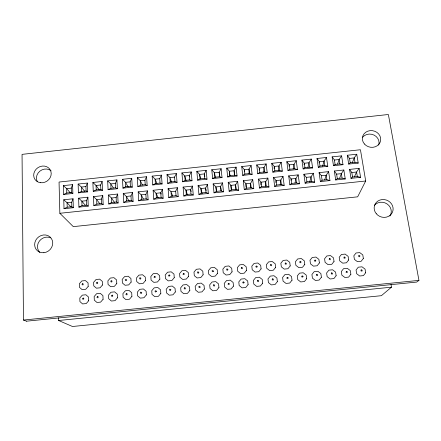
<?xml version="1.0" encoding="UTF-8"?>
<svg xmlns="http://www.w3.org/2000/svg" width="441" height="441" viewBox="0 0 441 441"><rect width="100%" height="100%" fill="white"/><g stroke="black" fill="none" stroke-linecap="round" stroke-linejoin="round"><path stroke-width="0.66" d="M259.258 170.061L259.314 168.054L256.739 164.94L266.132 163.936L267.213 172.756L257.781 173.76L256.739 164.94M260.896 184.818L261 182.166L258.415 179.09L267.869 178.081L268.966 187.023L259.473 188.026L258.415 179.09M263.762 172.249L263.994 167.552L266.132 163.936M265.432 186.317L265.708 181.664L267.869 178.081M274.104 168.479L274.291 166.45L271.772 163.335L281.176 162.327L282.323 171.147L272.88 172.155L271.772 163.335M275.868 182.568L276.077 180.567L273.547 177.48L283.017 176.472L284.18 185.413L274.666 186.416L273.547 177.48M278.447 170.689L278.977 165.954L281.176 162.327M280.2 184.751L280.796 180.066L283.017 176.472M289.081 166.207L289.29 164.851L286.826 161.72L296.247 160.717L297.454 169.537L287.995 170.54L286.826 161.72M290.944 180.308L291.176 178.963L288.701 175.871L298.188 174.862L299.411 183.798L289.886 184.807L288.701 175.871M293.193 168.92L293.987 164.35L296.247 160.717M294.99 183.186L295.9 178.462L298.188 174.862M304.031 164.559L304.318 163.247L301.903 160.111L311.34 159.102L312.614 167.922L303.138 168.931L301.903 160.111M307.934 167.348L309.014 162.746L311.34 159.102M309.692 182.061L311.032 176.858L313.38 173.247L303.882 174.256L305.133 183.197L314.67 182.188L313.38 173.247M318.997 162.961L319.361 161.638L317.007 158.495L326.456 157.481L327.79 166.301L318.303 167.315L317.007 158.495M322.569 166.224L324.069 161.136L326.456 157.481M324.708 179.84L326.186 175.253L328.6 171.632L319.086 172.64L320.398 181.582L329.951 180.567L328.6 171.632M337.552 164.013L339.146 159.526L341.593 155.866L332.128 156.875L333.49 165.695L342.993 164.686L341.593 155.866M72.875 193.461L71.381 192.53L71.244 188.142L72.594 184.641L63.388 185.628L63.631 194.442L72.875 193.461L72.594 184.641M339.653 178.07L341.367 173.644L343.842 170.011L334.311 171.025L335.689 179.961L345.259 178.952L343.842 170.011M73.333 207.717L71.822 206.697L71.685 202.248L73.046 198.786L63.774 199.767L64.022 208.703L73.333 207.717L73.046 198.786M87.687 191.879L86.105 190.959L85.934 186.571L87.351 183.065L78.123 184.051L78.426 192.866L87.687 191.879L87.351 183.065M88.244 206.14L86.64 205.131L86.475 200.683L87.897 197.204L78.614 198.191L78.917 207.127L88.244 206.14L87.897 197.204M352.188 162.878L354.244 157.911L356.752 154.24L347.276 155.254L348.699 164.074L358.219 163.06L356.752 154.24M102.527 190.303L100.851 189.387L100.653 185L102.125 181.483L92.886 182.469L93.249 191.289L102.527 190.303L102.125 181.483M103.177 204.563L101.485 203.56L101.287 199.112L102.77 195.628L93.47 196.614L93.839 205.55L103.177 204.563L102.77 195.628M117.383 188.72L115.619 187.816L115.388 183.423L116.92 179.9L107.67 180.887L108.095 189.707L117.383 188.72L116.92 179.9M118.133 202.981L116.347 201.984L116.121 197.535L117.664 194.046L108.354 195.032L108.784 203.968L118.133 202.981L117.664 194.046M132.267 187.133L130.409 186.24L130.15 181.846L131.738 178.313L122.477 179.305L122.962 188.125L132.267 187.133L131.738 178.313M354.366 176.929L356.565 172.029L359.106 168.39L349.559 169.405L351.003 178.34L360.589 177.326L359.106 168.39M133.11 201.394L131.236 200.407L130.977 195.958L132.581 192.458L123.254 193.45L123.745 202.386L133.11 201.394L132.581 192.458M147.167 185.545L145.221 184.658L144.929 180.27L146.583 176.725L137.305 177.717L137.851 186.537L147.167 185.545L146.583 176.725M148.115 199.806L146.147 198.83L145.855 194.382L147.52 190.87L138.182 191.863L138.733 200.798L148.115 199.806L147.52 190.87M162.095 183.958L160.055 183.081L159.736 178.688L161.445 175.138L152.156 176.13L152.762 184.95L162.095 183.958L161.445 175.138M162.486 189.283L160.756 192.8L161.081 197.248L163.142 198.218L162.486 189.283L153.132 190.275L153.749 199.211L163.142 198.218M177.045 182.365L174.912 181.494L174.564 177.106L176.334 173.545L167.029 174.537L167.696 183.357L177.045 182.365L176.334 173.545M178.192 196.625L176.036 195.666L175.683 191.218L177.469 187.69L168.104 188.682L168.782 197.623L178.192 196.625L177.469 187.69M365.694 180.997L357.662 196.829L73.294 226.635L59.849 213.29L59.05 182.045L360.44 149.742L365.694 180.997L59.849 213.29M191.245 171.946L189.41 175.518L189.79 179.911L192.011 180.766L191.245 171.946L181.924 172.944L182.657 181.764L192.011 180.766M192.48 186.096L190.628 189.63L191.014 194.079L193.263 195.032L192.48 186.096L183.098 187.089L183.836 196.03L193.263 195.032M206.173 170.353L204.282 173.93L204.69 178.318L207.011 179.173L206.173 170.353L196.84 171.351L197.634 180.171L207.011 179.173M207.513 184.498L205.6 188.042L206.013 192.491L208.356 193.434L207.513 184.498L198.114 185.496L198.919 194.431L208.356 193.434M221.128 168.749L219.177 172.337L219.618 176.731L222.027 177.569L221.128 168.749L211.779 169.752L212.639 178.572L222.027 177.569M222.567 182.899L220.594 186.455L221.04 190.903L223.471 191.835L222.567 182.899L213.152 183.897L214.023 192.833L223.471 191.835M236.106 167.15L237.065 175.97L227.661 176.968L226.746 168.148L236.106 167.15L234.094 170.744L234.452 175.375M237.644 181.295L238.614 190.231L229.149 191.234L228.218 182.298L237.644 181.295L235.61 184.862L235.974 189.652M251.111 165.546L252.131 174.366L242.71 175.369L241.729 166.549L251.111 165.546L249.033 169.151L249.099 173.815M252.743 179.691L253.779 188.627L244.297 189.63L243.305 180.694L252.743 179.691L250.648 183.263L250.681 187.877M351.003 178.34L352.535 176.984L357.298 176.477L360.589 177.326M335.689 179.961L337.31 178.594L342.067 178.092L345.259 178.952M391.013 284.473L391.476 287.185L381.366 295.696L72.478 326.5L58.625 320.502L58.559 317.757M348.699 164.074L350.237 162.806L354.966 162.305L358.219 163.06M320.398 181.582L322.106 180.204L326.853 179.702L329.951 180.567M333.49 165.695L335.11 164.421L339.835 163.914L342.993 164.686M305.133 183.197L306.93 181.808L311.671 181.306L314.67 182.188M318.303 167.315L320.012 166.031L324.725 165.529L327.79 166.301M26.57 321.175L23.461 320.056L22.05 154.361L388.372 114.5L418.95 280.388L416.679 282.075L26.515 321.186M289.886 184.807L291.771 183.412L296.506 182.916L299.411 183.798M303.138 168.931L304.935 167.635L309.643 167.133L312.614 167.922M274.666 186.416L276.639 185.016L281.369 184.514L284.18 185.413M287.995 170.54L289.88 169.239L294.582 168.738L297.454 169.537M259.473 188.026L261.53 186.615L266.248 186.119L268.966 187.023M272.88 172.155L274.848 170.843L279.544 170.342L282.323 171.147M244.297 189.63L246.447 188.213L251.155 187.712L253.779 188.627M257.781 173.76L259.837 172.442L264.528 171.946L267.213 172.756M229.149 191.234L231.382 189.806L236.089 189.31L238.614 190.231M242.71 175.369L244.854 174.041L249.534 173.539L252.131 174.366M214.023 192.833L216.344 191.4L221.04 190.903M227.661 176.968L229.893 175.634L234.562 175.138L237.065 175.97M198.919 194.431L201.328 192.987L206.013 192.491M212.639 178.572L214.949 177.227L219.618 176.731M183.836 196.03L186.334 194.575L191.014 194.079M168.782 197.623L171.362 196.162L176.036 195.666M197.634 180.171L200.032 178.82L204.69 178.318M153.749 199.211L156.412 197.744L161.081 197.248M182.657 181.764L185.137 180.408L189.79 179.911M138.733 200.798L141.484 199.321L146.147 198.83M167.696 183.357L170.265 181.99L174.912 181.494M123.745 202.386L126.584 200.903L131.236 200.407M152.762 184.95L155.414 183.572L160.055 183.081M108.784 203.968L111.7 202.474L116.347 201.984M137.851 186.537L140.585 185.154L145.221 184.658M93.839 205.55L96.844 204.051L101.485 203.56M122.962 188.125L125.784 186.73L130.409 186.24M78.917 207.127L82.009 205.622L86.64 205.131M108.095 189.707L111 188.307L115.619 187.816M64.022 208.703L67.197 207.187L71.822 206.697M93.249 191.289L96.237 189.878L100.851 189.387M78.426 192.866L81.502 191.449L86.105 190.959M63.631 194.442L66.784 193.02L71.381 192.53M71.244 188.142L66.657 188.632L63.388 185.628M85.934 186.571L81.342 187.061L78.123 184.051M100.653 185L96.05 185.49L92.886 182.469M115.388 183.423L110.779 183.919L107.67 180.887M130.15 181.846L125.536 182.342L122.477 179.305M144.929 180.27L140.31 180.76L137.305 177.717M159.736 178.688L155.105 179.184L152.156 176.13M174.564 177.106L169.928 177.602L167.029 174.537M332.128 156.875L334.432 160.028L339.146 159.526L339.835 163.914M347.276 155.254L349.52 158.418L354.244 157.911L354.966 162.305M71.685 202.248L67.065 202.739L63.774 199.767M86.475 200.683L81.85 201.173L78.614 198.191M101.287 199.112L96.656 199.602L93.47 196.614M116.121 197.535L111.479 198.026L108.354 195.032M130.977 195.958L126.33 196.454L123.254 193.45M145.855 194.382L141.203 194.872L138.182 191.863M175.683 191.218L171.014 191.714L168.104 188.682M303.882 174.256L306.302 177.359L311.032 176.858L311.671 181.306M319.086 172.64L321.45 175.755L326.186 175.253L326.853 179.702M334.311 171.025L336.621 174.145L341.367 173.644L342.067 178.092M349.559 169.405L351.813 172.53L356.565 172.029L357.298 176.477M23.461 320.056L418.95 280.388M58.625 320.502L391.476 287.185M153.132 190.275L156.097 193.296L158.099 197.678M183.098 187.089L185.959 190.126L187.337 194.58M181.924 172.944L184.768 176.014L186.102 180.529M198.114 185.496L200.92 188.539L202.143 193.671M71.233 207.276L67.065 202.739L67.197 207.187M196.84 171.351L199.63 174.427L200.677 178.974M213.152 183.897L215.903 186.951L216.702 191.692M211.779 169.752L214.519 172.839L215.269 177.42M228.218 182.298L230.913 185.358L231.382 189.806M226.746 168.148L229.43 171.246L229.893 175.634M243.305 180.694L245.946 183.765L246.447 188.213M70.213 192.761L66.657 188.632L66.784 193.02M241.729 166.549L244.358 169.647L244.854 174.041M85.262 205.236L81.85 201.173L82.009 205.622M84.744 191.383L81.342 187.061L81.502 191.449M99.898 203.863L96.656 199.602L96.844 204.051M99.164 189.845L96.05 185.49L96.237 189.878M114.539 202.507L111.479 198.026L111.7 202.474M113.348 187.91L110.779 183.919L111 188.307M129.185 201.168L126.33 196.454L126.584 200.903M128.166 186.945L125.536 182.342L125.784 186.73M143.408 199.034L141.203 194.872L141.484 199.321M142.426 184.988L140.31 180.76L140.585 185.154M161.301 194.057L160.756 192.8L156.097 193.296L156.412 197.744M156.946 183.445L155.105 179.184L155.414 183.572M172.707 196.129L171.014 191.714L171.362 196.162M171.555 182.078L169.928 177.602L170.265 181.99M191.179 191.548L190.628 189.63L185.959 190.126L186.334 194.575M189.768 176.813L189.41 175.518L184.768 176.014L185.137 180.408M206.156 190.617L205.6 188.042L200.92 188.539L201.328 192.987M204.828 176.538L204.282 173.93L199.63 174.427L200.032 178.82M349.52 158.418L350.237 162.806M351.813 172.53L352.535 176.984M334.432 160.028L335.11 164.421M336.621 174.145L337.31 178.594M324.725 165.529L324.069 161.136L319.361 161.638L320.012 166.031M321.45 175.755L322.106 180.204M221.189 190.529L220.594 186.455L215.903 186.951L216.344 191.4M309.643 167.133L309.014 162.746L304.318 163.247L304.935 167.635M219.833 176.935L219.177 172.337L214.519 172.839L214.949 177.227M306.302 177.359L306.93 181.808M294.582 168.738L293.987 164.35L289.29 164.851L289.88 169.239M296.506 182.916L295.9 178.462L291.176 178.963L291.771 183.412M279.544 170.342L278.977 165.954L274.291 166.45L274.848 170.843M281.369 184.514L280.796 180.066L276.077 180.567L276.639 185.016M264.528 171.946L263.994 167.552L259.314 168.054L259.837 172.442M266.248 186.119L265.708 181.664L261 182.166L261.53 186.615M249.534 173.539L249.033 169.151L244.358 169.647L244.43 171.643M251.155 187.712L250.648 183.263L245.946 183.765L246.045 187.205M234.562 175.138L234.094 170.744L229.43 171.246L229.882 175.865M236.089 189.31L235.61 184.862L230.913 185.358L231.382 190.137M374.315 205.489A9.459 8.732 21.3 0 1 387.121 203.968A9.459 8.732 21.3 0 1 389.872 216.084M39.773 252.384A9.255 8.478 -40.7 0 1 39.387 241.078A9.255 8.478 -40.7 0 1 50.698 237.853M362.689 137.195A9.101 8.247 12.6 0 1 374.062 135.1A9.101 8.247 12.6 0 1 378.676 145.111M37.375 181.742A8.903 8.021 -32.5 0 1 39.911 171.136A8.903 8.021 -32.5 0 1 51.073 170.794M361.173 269.875L360.92 270.868L361.956 271.16L362.204 270.173L361.173 269.875M365.65 272.764L363.417 275.619L359.68 275.994L356.631 273.674L356.058 270.03L358.285 267.191L362.011 266.816L365.06 269.12L365.65 272.764M350.876 274.258L348.633 277.108L344.901 277.483L341.874 275.167L341.323 271.518L343.567 268.685L347.282 268.304L350.314 270.609L350.876 274.258M363.362 258.476L361.146 261.298L357.43 261.673L354.404 259.385L353.836 255.786L356.052 252.985L359.751 252.605L362.778 254.876L363.362 258.476M346.328 271.38L346.069 272.367L347.1 272.659L347.359 271.673L346.328 271.38M358.902 255.532L358.654 256.508L359.68 256.8L359.928 255.824L358.902 255.532M336.125 275.746L333.87 278.596L330.144 278.971L327.139 276.656L326.61 273.007L328.87 270.173L332.58 269.793L335.584 272.103L336.125 275.746M348.682 259.97L346.455 262.786L342.745 263.167L339.741 260.879L339.201 257.279L341.428 254.474L345.121 254.099L348.131 256.37L348.682 259.97M331.505 272.874L331.241 273.867L332.266 274.159L332.531 273.172L331.505 272.874M344.156 257.037L343.897 258.013L344.923 258.299L345.176 257.324L344.156 257.037M321.401 277.235L319.13 280.085L315.409 280.459L312.421 278.139L311.925 274.495L314.19 271.656L317.9 271.281L320.883 273.585L321.401 277.235M334.03 261.458L331.786 264.28L328.082 264.655L325.1 262.367L324.582 258.768L326.825 255.962L330.513 255.587L333.501 257.858L334.03 261.458M316.704 274.374L316.434 275.36L317.454 275.658L317.724 274.666L316.704 274.374M329.427 258.536L329.168 259.512L330.182 259.799L330.447 258.823L329.427 258.536M303.017 276.716L302.102 277.207L301.578 276.303L302.487 275.812L303.017 276.716M315.811 260.868L314.907 261.359L314.378 260.46L315.282 259.975L315.811 260.868M306.693 278.718L304.411 281.567L300.696 281.942L297.73 279.622L297.256 275.978L299.538 273.144L303.237 272.77L306.203 275.074L306.693 278.718M319.4 262.946L317.145 265.763L313.446 266.144L310.481 263.856L309.984 260.256L312.245 257.45L315.927 257.075L318.887 259.347L319.4 262.946M292.008 280.2L289.715 283.05L286.005 283.425L283.061 281.104L282.609 277.461L284.903 274.622L288.601 274.247L291.545 276.557L292.008 280.2M304.786 264.435L302.52 267.252L298.827 267.626L295.883 265.339L295.415 261.739L297.681 258.939L301.357 258.564L304.301 260.835L304.786 264.435M287.168 277.361L286.887 278.348L287.901 278.646L288.182 277.654L287.168 277.361M300.04 261.53L299.764 262.505L300.779 262.792L301.049 261.816L300.04 261.53M277.345 281.678L275.041 284.528L271.336 284.903L268.409 282.582L267.985 278.938L270.289 276.105L273.982 275.73L276.904 278.034L277.345 281.678M290.2 265.917L287.918 268.734L284.23 269.109L281.308 266.822L280.862 263.222L283.144 260.422L286.815 260.047L289.737 262.318L290.2 265.917M272.433 278.85L272.147 279.837L273.155 280.134L273.442 279.147L272.433 278.85M285.377 263.023L285.101 263.999L286.104 264.286L286.385 263.31L285.377 263.023M262.709 283.161L260.388 286.005L256.684 286.38L253.784 284.059L253.382 280.415L255.703 277.582L259.385 277.207L262.29 279.511L262.709 283.161M275.631 267.4L273.337 270.212L269.655 270.587L266.75 268.299L266.331 264.705L268.624 261.899L272.29 261.524L275.195 263.801L275.631 267.4M257.72 280.338L257.428 281.325L258.432 281.623L258.724 280.636L257.72 280.338M270.735 264.512L270.454 265.488L271.458 265.78L271.739 264.804L270.735 264.512M244.088 282.675L243.173 283.166L242.671 282.257L243.592 281.766L244.088 282.675M257.18 266.838L256.271 267.323L255.769 266.43L256.679 265.945L257.18 266.838M248.09 284.632L245.753 287.482L242.059 287.852L239.176 285.531L238.802 281.887L241.133 279.059L244.81 278.684L247.693 280.989L248.09 284.632M261.083 268.878L258.779 271.695L255.102 272.064L252.219 269.782L251.822 266.182L254.126 263.382L257.792 263.007L260.67 265.278L261.083 268.878M233.493 286.11L231.145 288.954L227.457 289.329L224.596 287.008L224.237 283.365L226.586 280.531L230.263 280.156L233.124 282.466L233.493 286.11M246.558 270.355L244.237 273.172L240.565 273.541L237.705 271.254L237.33 267.659L239.65 264.854L243.311 264.484L246.172 266.755L246.558 270.355M228.361 283.309L228.058 284.296L229.055 284.588L229.359 283.602L228.361 283.309M241.525 267.489L241.227 268.464L242.225 268.756L242.517 267.781L241.525 267.489M218.918 287.582L216.559 290.426L212.871 290.795L210.032 288.475L209.701 284.831L212.06 282.003L215.732 281.628L218.571 283.938L218.918 287.582M232.054 271.827L229.722 274.644L226.057 275.019L223.218 272.731L222.865 269.131L225.197 266.331L228.851 265.956L231.69 268.233L232.054 271.827M213.714 284.787L213.405 285.774L214.398 286.071L214.706 285.084L213.714 284.787M226.95 268.971L226.646 269.947L227.639 270.239L227.936 269.264L226.95 268.971M200.126 287.119L199.2 287.609L198.726 286.7L199.646 286.209L200.126 287.119M213.433 271.292L212.518 271.777L212.038 270.884L212.953 270.399L213.433 271.292M204.365 289.048L201.989 291.892L198.312 292.267L195.49 289.946L195.181 286.303L197.557 283.469L201.217 283.1L204.04 285.404L204.365 289.048M217.573 273.304L215.225 276.116L211.564 276.485L208.747 274.197L208.417 270.603L210.765 267.803L214.409 267.433L217.231 269.705L217.573 273.304M189.828 290.514L187.447 293.359L183.77 293.728L180.975 291.407L180.689 287.769L183.076 284.936L186.73 284.566L189.531 286.87L189.828 290.514M203.114 274.771L200.754 277.587L197.099 277.957L194.299 275.669L193.996 272.069L196.355 269.275L199.994 268.9L202.794 271.176L203.114 274.771M184.481 287.747L184.162 288.734L185.148 289.026L185.468 288.039L184.481 287.747M197.866 271.937L197.551 272.913L198.533 273.2L198.847 272.224L197.866 271.937M175.32 291.981L172.922 294.825L169.256 295.194L166.477 292.874L166.213 289.23L168.611 286.402L172.266 286.033L175.044 288.337L175.32 291.981M188.671 276.242L186.3 279.054L182.651 279.423L179.873 277.135L179.592 273.541L181.962 270.741L185.595 270.372L188.379 272.643L188.671 276.242M169.901 289.219L169.576 290.206L170.557 290.503L170.882 289.517L169.901 289.219M183.351 273.414L183.037 274.39L184.013 274.682L184.332 273.707L183.351 273.414M156.357 291.545L155.43 292.03L154.973 291.126L155.899 290.636L156.357 291.545M169.879 275.73L168.964 276.215L168.501 275.316L169.421 274.831L169.879 275.73M160.827 293.441L158.418 296.286L154.758 296.655L151.996 294.334L151.759 290.691L154.174 287.863L157.817 287.493L160.579 289.803L160.827 293.441M174.256 277.709L171.869 280.52L168.225 280.889L165.469 278.602L165.21 275.002L167.591 272.207L171.224 271.838L173.98 274.109L174.256 277.709M146.362 294.902L143.937 297.747L140.282 298.116L137.542 295.795L137.327 292.151L139.753 289.324L143.397 288.954L146.131 291.264L146.362 294.902M159.857 279.17L157.459 281.981L153.821 282.35L151.081 280.063L150.85 276.468L153.242 273.668L156.869 273.299L159.609 275.575L159.857 279.17M140.8 292.163L140.464 293.149L141.44 293.447L141.776 292.46L140.8 292.163M154.394 276.364L154.069 277.339L155.039 277.632L155.37 276.656L154.394 276.364M131.914 296.363L129.478 299.207L125.828 299.571L123.111 297.251L122.918 293.612L125.354 290.784L128.993 290.415L131.71 292.719L131.914 296.363M145.48 280.63L143.071 283.442L139.439 283.811L136.721 281.523L136.506 277.929L138.915 275.129L142.537 274.765L145.254 277.036L145.48 280.63M126.286 293.629L125.944 294.616L126.909 294.913L127.251 293.927L126.286 293.629M139.951 277.836L139.615 278.811L140.585 279.103L140.916 278.128L139.951 277.836M112.78 295.95L111.849 296.435L111.413 295.525L112.339 295.04L112.78 295.95M126.517 280.145L125.597 280.625L125.156 279.732L126.076 279.247L126.517 280.145M117.488 297.818L115.04 300.663L111.391 301.027L108.695 298.706L108.53 295.068L110.978 292.24L114.61 291.87L117.306 294.18L117.488 297.818M131.126 282.091L128.706 284.903L125.073 285.272L122.377 282.984L122.19 279.385L124.61 276.59L128.221 276.22L130.922 278.497L131.126 282.091M103.084 299.274L100.625 302.113L96.981 302.482L94.308 300.161L94.159 296.517L96.623 293.689L100.25 293.326L102.924 295.63L103.084 299.274M116.793 283.552L114.357 286.358L110.735 286.727L108.056 284.439L107.891 280.845L110.322 278.05L113.932 277.681L116.611 279.958L116.793 283.552M97.312 296.561L96.959 297.548L97.924 297.84L98.271 296.854L97.312 296.561M111.121 280.774L110.779 281.744L111.738 282.036L112.08 281.06L111.121 280.774M83.834 298.871L82.908 299.362L82.484 298.452L83.41 297.967L83.834 298.871M97.715 283.078L96.794 283.557L96.364 282.664L97.29 282.179L97.715 283.078M88.702 300.723L86.227 303.568L82.594 303.932L79.937 301.611L79.815 297.973L82.291 295.145L85.907 294.775L88.564 297.085L88.702 300.723M102.477 285.007L100.03 287.813L96.414 288.182L93.757 285.895L93.613 282.301L96.055 279.506L99.66 279.136L102.323 281.413L102.477 285.007M88.183 286.457L85.725 289.268L82.114 289.632L79.474 287.345L79.352 283.75L81.811 280.956L85.411 280.592L88.051 282.863L88.183 286.457M82.379 283.701L82.02 284.671L82.974 284.963L83.327 283.993L82.379 283.701M376.322 213.769A9.586 8.837 21 0 0 392.534 212.027A9.586 8.837 21 0 0 382.06 199.575A9.586 8.837 21 0 0 376.322 213.769M43.885 252.715A9.382 8.577 -40.5 0 0 51.432 238.564A9.382 8.577 -40.5 0 0 35.76 240.251A9.382 8.577 -40.5 0 0 43.885 252.715M364.431 144.003A9.217 8.34 12.5 0 0 380.12 142.267A9.217 8.34 12.5 0 0 370.054 130.646A9.217 8.34 12.5 0 0 364.431 144.003M40.357 182.695A9.018 8.109 -32.4 0 0 50.869 171.306A9.018 8.109 -32.4 0 0 36.123 169.206A9.018 8.109 -32.4 0 0 40.357 182.695"/></g></svg>
